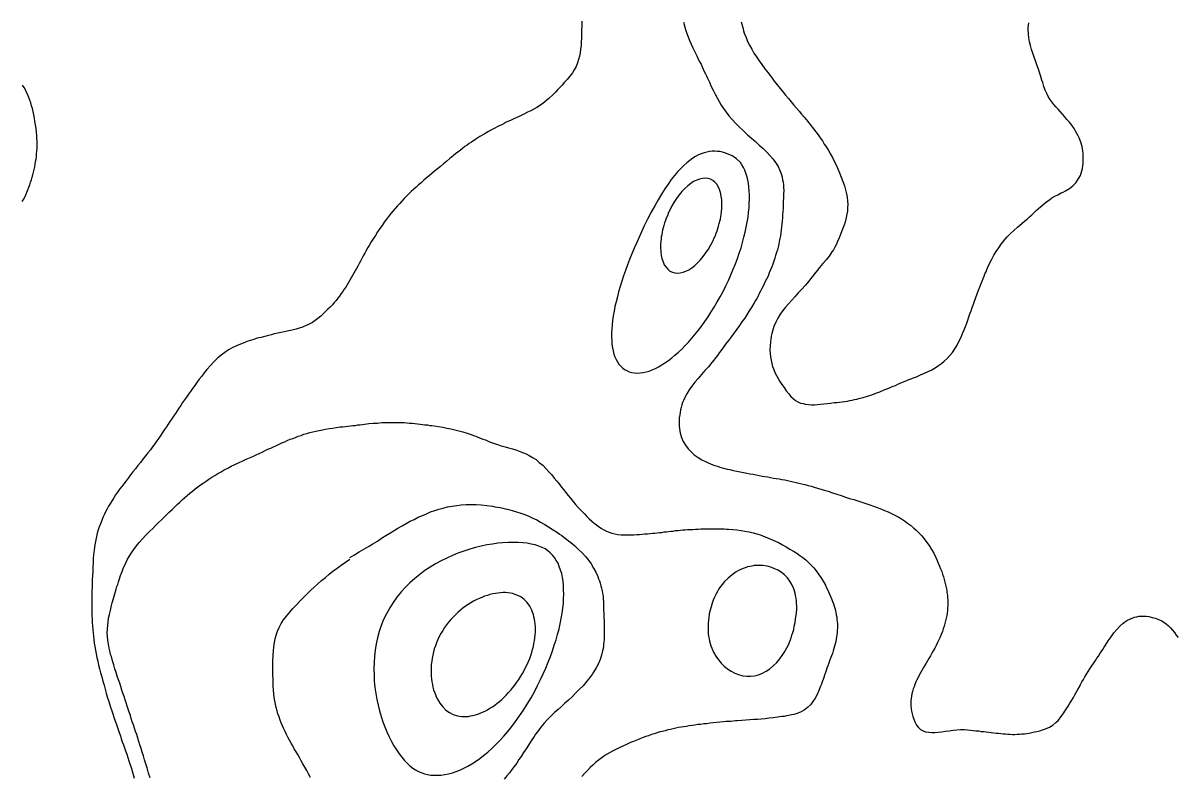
# Model space of a CAD drawing. Header units: inches. Extents: x 401374 to 405300, y 6332180 to 6336621.
# Drawn here: x 403869 to 404400, y 6333021 to 6333367 of the extents above; entities that cross this region are included whole.
import ezdxf

# ---------------------------------------------------------------- set-up
doc = ezdxf.new("R2010")
doc.units = ezdxf.units.IN
doc.header["$MEASUREMENT"] = 0

msp = doc.modelspace()

# ---------------------------------------------------------------- linework, layer by layer
for points in [[(404126.4, 6333368), (404126.3, 6333366.9), (404126.3, 6333365.9), (404126.2, 6333363.9), (404126.2, 6333362.1), (404126.2, 6333360.2), (404126.1, 6333358.5), (404126, 6333356.8), (404125.8, 6333355.1), (404125.6, 6333353.5), (404125.3, 6333351.9), (404124.8, 6333350.3), (404124.3, 6333348.8), (404123.7, 6333347.2), (404122.9, 6333345.7), (404122, 6333344.2), (404120.8, 6333342.7), (404119.6, 6333341.2), (404118.4, 6333339.9), (404117.3, 6333338.6), (404116.2, 6333337.5), (404115.2, 6333336.4), (404114.2, 6333335.3), (404113.2, 6333334.3), (404111.2, 6333332.4), (404110.2, 6333331.6), (404109.2, 6333330.7), (404108, 6333329.9), (404106.9, 6333329.1), (404105.6, 6333328.3), (404104.3, 6333327.6), (404102.9, 6333326.8), (404101.4, 6333326.1), (404100, 6333325.4), (404098.7, 6333324.8), (404097.5, 6333324.2), (404096.2, 6333323.6), (404095.1, 6333323.1), (404093.9, 6333322.5), (404092.8, 6333322), (404091.6, 6333321.5), (404090.6, 6333320.9), (404089.5, 6333320.4), (404088.4, 6333319.9), (404087.4, 6333319.4), (404086.4, 6333318.8), (404085.4, 6333318.3), (404083.4, 6333317.3), (404081.5, 6333316.1), (404079.5, 6333315), (404077.6, 6333313.8), (404075.6, 6333312.4), (404074.6, 6333311.7), (404073.6, 6333311), (404072.6, 6333310.3), (404071.5, 6333309.5), (404070.5, 6333308.7), (404069.4, 6333307.8), (404068.3, 6333307), (404067.2, 6333306.1), (404065.6, 6333304.8), (404064.2, 6333303.6), (404062.7, 6333302.4), (404061.3, 6333301.2), (404060, 6333300.1), (404058.6, 6333299), (404057.3, 6333297.9), (404056.1, 6333296.9), (404054.8, 6333295.8), (404053.6, 6333294.8), (404052.4, 6333293.7), (404051.3, 6333292.7), (404050.1, 6333291.7), (404049, 6333290.6), (404047.9, 6333289.6), (404046.8, 6333288.6), (404045.7, 6333287.5), (404044.7, 6333286.4), (404043.6, 6333285.3), (404042.6, 6333284.2), (404041.6, 6333283.1), (404040.5, 6333281.9), (404039.5, 6333280.7), (404038.5, 6333279.5), (404037.5, 6333278.2), (404036.5, 6333276.9), (404035.5, 6333275.5), (404034.5, 6333274.1), (404033.5, 6333272.6), (404032.4, 6333271.1), (404031.4, 6333269.5), (404030.4, 6333267.9), (404029.5, 6333266.5), (404028.7, 6333265.2), (404027.9, 6333263.9), (404027.2, 6333262.6), (404026.5, 6333261.3), (404025.8, 6333260.1), (404025.2, 6333258.9), (404024.5, 6333257.7), (404023.9, 6333256.6), (404023.3, 6333255.4), (404022.7, 6333254.3), (404022.1, 6333253.2), (404021.5, 6333252.1), (404020.9, 6333251), (404020.3, 6333249.9), (404019.7, 6333248.9), (404019.1, 6333247.8), (404018.4, 6333246.8), (404017.8, 6333245.7), (404017.1, 6333244.7), (404016.4, 6333243.7), (404015.7, 6333242.7), (404014.9, 6333241.6), (404014.2, 6333240.6), (404013.3, 6333239.6), (404012.5, 6333238.6), (404011.6, 6333237.5), (404010.6, 6333236.5), (404009.6, 6333235.5), (404008.5, 6333234.5), (404007.4, 6333233.4), (404006.3, 6333232.4), (404005, 6333231.3), (404003.7, 6333230.3), (404002.5, 6333229.5), (404001.2, 6333228.8), (404000, 6333228.2), (403998.8, 6333227.7), (403997.5, 6333227.2), (403996.3, 6333226.8), (403995, 6333226.4), (403993.7, 6333226.1), (403992.3, 6333225.8), (403990.9, 6333225.5), (403989.5, 6333225.2), (403988, 6333224.9), (403986.5, 6333224.5), (403984.9, 6333224.2), (403983.6, 6333223.8), (403982.3, 6333223.5), (403981.1, 6333223.2), (403979.9, 6333222.9), (403978.8, 6333222.6), (403977.6, 6333222.3), (403976.5, 6333222), (403975.5, 6333221.6), (403974.4, 6333221.3), (403973.3, 6333221), (403972.3, 6333220.7), (403971.3, 6333220.3), (403969.4, 6333219.5), (403967.5, 6333218.7), (403965.6, 6333217.8), (403963.9, 6333216.8), (403962.1, 6333215.7), (403960.4, 6333214.4), (403958.8, 6333213), (403957.1, 6333211.4), (403955.5, 6333209.7), (403953.9, 6333207.8), (403952.6, 6333206.2), (403951.5, 6333204.7), (403950.4, 6333203.3), (403949.3, 6333201.9), (403948.3, 6333200.5), (403947.3, 6333199.1), (403946.3, 6333197.7), (403945.4, 6333196.4), (403944.5, 6333195.1), (403943.6, 6333193.8), (403942.7, 6333192.6), (403941.9, 6333191.3), (403941, 6333190.1), (403940.2, 6333188.8), (403939.4, 6333187.6), (403938.6, 6333186.4), (403937.7, 6333185.1), (403936.9, 6333183.9), (403936.1, 6333182.7), (403935.3, 6333181.4), (403934.4, 6333180.2), (403933.5, 6333178.9), (403932.7, 6333177.6), (403931.8, 6333176.3), (403930.8, 6333175), (403929.9, 6333173.7), (403928.9, 6333172.3), (403927.9, 6333170.9), (403926.8, 6333169.5), (403925.7, 6333168.1), (403924.5, 6333166.6), (403923.4, 6333165.1), (403922.2, 6333163.6), (403921, 6333162.1), (403919.9, 6333160.7), (403918.8, 6333159.3), (403917.7, 6333157.9), (403916.7, 6333156.6), (403915.7, 6333155.3), (403914.7, 6333154), (403913.7, 6333152.7), (403912.8, 6333151.4), (403911.9, 6333150.1), (403911.1, 6333148.8), (403910.3, 6333147.5), (403909.5, 6333146.3), (403908.7, 6333145), (403908, 6333143.7), (403907.3, 6333142.4), (403906.6, 6333141), (403906, 6333139.7), (403905.5, 6333138.3), (403904.9, 6333136.9), (403904.4, 6333135.5), (403903.9, 6333134), (403903.5, 6333132.6), (403903.1, 6333131), (403902.8, 6333129.5), (403902.5, 6333127.9), (403902.2, 6333126.2), (403902, 6333124.5), (403901.8, 6333122.7), (403901.6, 6333120.9), (403901.6, 6333119.1), (403901.5, 6333117), (403901.4, 6333115.1), (403901.3, 6333113.1), (403901.2, 6333111.3), (403901.1, 6333109.5), (403901.1, 6333107.7), (403901, 6333105.9), (403901, 6333104.2), (403901, 6333102.6), (403900.9, 6333100.9), (403900.9, 6333099.3), (403901, 6333097.7), (403901, 6333096.1), (403901, 6333094.5), (403901.1, 6333093), (403901.2, 6333091.4), (403901.3, 6333089.9), (403901.4, 6333088.3), (403901.6, 6333086.7), (403901.7, 6333085.2), (403901.9, 6333083.6), (403902.1, 6333082), (403902.4, 6333080.4), (403902.7, 6333078.8), (403903, 6333077.1), (403903.3, 6333075.4), (403903.7, 6333073.7), (403904.1, 6333071.9), (403904.5, 6333070.1), (403905, 6333068.3), (403905.5, 6333066.4), (403906.1, 6333064.5), (403906.6, 6333062.6), (403907.1, 6333060.8), (403907.6, 6333059), (403908.1, 6333057.3), (403908.6, 6333055.6), (403909.1, 6333054), (403909.6, 6333052.5), (403910.1, 6333050.9), (403910.6, 6333049.4), (403911.1, 6333047.9), (403911.6, 6333046.5), (403912.1, 6333045), (403912.6, 6333043.6), (403913.1, 6333042.2), (403913.6, 6333040.8), (403914.1, 6333039.4), (403914.5, 6333038), (403915, 6333036.6), (403915.5, 6333035.2), (403916, 6333033.8), (403916.5, 6333032.4), (403917, 6333030.9), (403917.5, 6333029.4), (403918, 6333027.9), (403918.5, 6333026.4), (403919, 6333024.8), (403919.5, 6333023.2), (403920, 6333021.6), (403920.5, 6333019.9)], [(404173.2, 6333367.6), (404173.6, 6333365.8), (404174.1, 6333364.1), (404174.6, 6333362.4), (404175.2, 6333360.8), (404175.9, 6333359.1), (404176.6, 6333357.4), (404177.4, 6333355.7), (404178.3, 6333353.9), (404179.2, 6333352.1), (404180.1, 6333350.2), (404180.6, 6333349.2), (404181.2, 6333348.2), (404181.7, 6333347), (404182.2, 6333345.9), (404182.7, 6333344.9), (404183.2, 6333343.8), (404183.7, 6333342.8), (404184.2, 6333341.8), (404185.1, 6333339.9), (404185.9, 6333338), (404186.8, 6333336.2), (404187.7, 6333334.4), (404188.6, 6333332.7), (404189.5, 6333331.1), (404190.5, 6333329.4), (404191.6, 6333327.8), (404192.8, 6333326.1), (404194, 6333324.5), (404195.5, 6333322.8), (404197, 6333321.1), (404198.8, 6333319.4), (404200.7, 6333317.5), (404202.6, 6333315.8), (404204.4, 6333314.2), (404206.3, 6333312.6), (404208, 6333311), (404209.7, 6333309.5), (404211.3, 6333307.9), (404212.9, 6333306.3), (404214.2, 6333304.7), (404215.5, 6333303), (404216.6, 6333301.2), (404217.5, 6333299.3), (404217.9, 6333298.3), (404218.2, 6333297.3), (404218.5, 6333296.2), (404218.7, 6333295.1), (404218.9, 6333293.9), (404219.1, 6333292.7), (404219.1, 6333291.5), (404219.2, 6333290.2), (404219.1, 6333288.4), (404219.1, 6333286.8), (404219, 6333285.1), (404219, 6333283.5), (404218.9, 6333282), (404218.8, 6333280.5), (404218.7, 6333279), (404218.6, 6333277.5), (404218.5, 6333276.1), (404218.4, 6333274.7), (404218.2, 6333273.4), (404218.1, 6333272), (404217.9, 6333270.7), (404217.7, 6333269.3), (404217.4, 6333268), (404217.2, 6333266.7), (404216.9, 6333265.4), (404216.6, 6333264.1), (404216.3, 6333262.8), (404215.9, 6333261.6), (404215.5, 6333260.3), (404215.1, 6333259), (404214.7, 6333257.6), (404214.2, 6333256.3), (404213.7, 6333255), (404213.2, 6333253.6), (404212.6, 6333252.2), (404212, 6333250.8), (404211.3, 6333249.4), (404210.6, 6333248), (404209.9, 6333246.5), (404209.2, 6333245), (404208.5, 6333243.8), (404207.9, 6333242.7), (404207.4, 6333241.6), (404206.8, 6333240.5), (404206.2, 6333239.5), (404205.6, 6333238.5), (404204.5, 6333236.6), (404203.4, 6333234.8), (404202.3, 6333233), (404201.2, 6333231.3), (404200, 6333229.7), (404198.9, 6333228), (404197.7, 6333226.4), (404196.5, 6333224.7), (404195.2, 6333223), (404193.9, 6333221.2), (404192.5, 6333219.4), (404191.1, 6333217.4), (404190.3, 6333216.4), (404189.6, 6333215.4), (404188.7, 6333214.2), (404187.9, 6333213.2), (404187.1, 6333212.1), (404186.2, 6333211.1), (404184.6, 6333209.1), (404182.9, 6333207.3), (404181.4, 6333205.5), (404179.8, 6333203.7), (404178.4, 6333202), (404177, 6333200.2), (404175.7, 6333198.4), (404174.6, 6333196.6), (404173.6, 6333194.6), (404173.2, 6333193.6), (404172.7, 6333192.6), (404172.4, 6333191.5), (404172.1, 6333190.4), (404171.8, 6333189.3), (404171.6, 6333188.1), (404171.4, 6333186.9), (404171.2, 6333185.6), (404171.2, 6333184.3), (404171.2, 6333183), (404171.2, 6333181.8), (404171.3, 6333180.7), (404171.4, 6333179.6), (404171.6, 6333178.5), (404172.2, 6333176.5), (404173, 6333174.7), (404174.1, 6333173), (404175.2, 6333171.4), (404176.6, 6333170), (404178.1, 6333168.6), (404179.8, 6333167.4), (404181.6, 6333166.3), (404183.5, 6333165.3), (404184.5, 6333164.9), (404185.5, 6333164.4), (404186.6, 6333164), (404187.6, 6333163.6), (404188.7, 6333163.3), (404189.8, 6333162.9), (404190.9, 6333162.6), (404192.1, 6333162.3), (404193.2, 6333162), (404194.4, 6333161.8), (404196, 6333161.4), (404197.6, 6333161), (404199.2, 6333160.7), (404200.7, 6333160.4), (404202.2, 6333160.1), (404203.7, 6333159.8), (404205.1, 6333159.6), (404206.5, 6333159.3), (404207.9, 6333159.1), (404209.3, 6333158.8), (404210.6, 6333158.6), (404211.9, 6333158.4), (404213.2, 6333158.2), (404214.5, 6333157.9), (404215.8, 6333157.7), (404217.1, 6333157.5), (404218.4, 6333157.2), (404219.7, 6333157), (404221, 6333156.7), (404222.3, 6333156.5), (404223.6, 6333156.2), (404224.9, 6333155.9), (404226.2, 6333155.6), (404227.6, 6333155.2), (404229, 6333154.9), (404230.4, 6333154.5), (404231.8, 6333154.1), (404233.3, 6333153.7), (404234.8, 6333153.3), (404236.3, 6333152.8), (404237.9, 6333152.3), (404239.6, 6333151.8), (404241.6, 6333151.1), (404243.6, 6333150.4), (404245.6, 6333149.8), (404247.6, 6333149.1), (404249.5, 6333148.5), (404251.4, 6333148), (404253.3, 6333147.4), (404255.2, 6333146.8), (404257, 6333146.2), (404258.8, 6333145.6), (404260.5, 6333145), (404262.2, 6333144.3), (404263.9, 6333143.7), (404265.6, 6333143), (404267.2, 6333142.3), (404268.8, 6333141.6), (404270.4, 6333140.8), (404271.9, 6333140), (404273.4, 6333139.1), (404274.8, 6333138.2), (404276.2, 6333137.2), (404277.6, 6333136.2), (404278.9, 6333135), (404280.2, 6333133.9), (404281.5, 6333132.6), (404282.7, 6333131.3), (404283.9, 6333129.9), (404285, 6333128.3), (404286.1, 6333126.8), (404287.2, 6333125.1), (404288.2, 6333123.3), (404289.2, 6333121.4), (404289.8, 6333120), (404290.3, 6333118.7), (404290.9, 6333117.4), (404291.4, 6333116.2), (404291.9, 6333114.9), (404292.3, 6333113.7), (404292.7, 6333112.4), (404293.1, 6333111.2), (404293.4, 6333110), (404293.7, 6333108.8), (404293.9, 6333107.6), (404294.2, 6333106.4), (404294.3, 6333105.2), (404294.5, 6333104), (404294.6, 6333102.9), (404294.7, 6333101.7), (404294.7, 6333100.5), (404294.7, 6333099.3), (404294.6, 6333098.1), (404294.5, 6333097), (404294.4, 6333095.8), (404294.2, 6333094.6), (404293.9, 6333093.4), (404293.7, 6333092.2), (404293.4, 6333091), (404293, 6333089.8), (404292.6, 6333088.5), (404292.2, 6333087.3), (404291.7, 6333086), (404291.2, 6333084.7), (404290.6, 6333083.5), (404290, 6333082.2), (404289.3, 6333080.9), (404288.7, 6333079.7), (404288, 6333078.4), (404287.3, 6333077.3), (404286.7, 6333076.1), (404286, 6333074.9), (404285.3, 6333073.8), (404284.7, 6333072.7), (404284, 6333071.6), (404283.4, 6333070.5), (404282.8, 6333069.4), (404282.2, 6333068.3), (404281.6, 6333067.3), (404281, 6333066.2), (404280.5, 6333065.1), (404280, 6333064.1), (404279.6, 6333063), (404279.2, 6333061.9), (404278.8, 6333060.9), (404278.5, 6333059.8), (404278.2, 6333058.7), (404278, 6333057.6), (404277.8, 6333056.5), (404277.7, 6333055.4), (404277.7, 6333054.3), (404277.7, 6333053.1), (404277.8, 6333051.9), (404278, 6333050.7), (404278.3, 6333049.5), (404278.6, 6333048.3), (404279, 6333047), (404279.6, 6333045.8), (404280.3, 6333044.3), (404281.2, 6333043.1), (404282.2, 6333042.3), (404283.3, 6333041.6), (404284.5, 6333041.2), (404285.9, 6333041), (404287.3, 6333040.9), (404288.8, 6333040.9), (404290.3, 6333041), (404292, 6333041.2), (404293.6, 6333041.5), (404295.4, 6333041.7), (404297.1, 6333041.9), (404298.8, 6333042.1), (404300.6, 6333042.2), (404302.4, 6333042.2), (404303.7, 6333042.1), (404305.1, 6333042), (404306.4, 6333041.8), (404307.6, 6333041.7), (404308.9, 6333041.6), (404310.1, 6333041.4), (404311.3, 6333041.3), (404312.4, 6333041.1), (404313.6, 6333041), (404314.7, 6333040.9), (404315.8, 6333040.7), (404316.9, 6333040.6), (404318, 6333040.5), (404319.1, 6333040.4), (404320.1, 6333040.3), (404321.2, 6333040.2), (404322.3, 6333040.1), (404323.3, 6333040.1), (404324.4, 6333040), (404325.5, 6333040), (404326.6, 6333040.1), (404327.7, 6333040.1), (404328.8, 6333040.2), (404329.9, 6333040.3), (404331, 6333040.4), (404332.1, 6333040.6), (404333.3, 6333040.8), (404334.5, 6333041.1), (404335.7, 6333041.4), (404337, 6333041.7), (404338.2, 6333042.1), (404339.6, 6333042.6), (404341.4, 6333043.3), (404343, 6333044.3), (404344.4, 6333045.4), (404345.6, 6333046.6), (404346.7, 6333048), (404347.7, 6333049.5), (404348.8, 6333051.2), (404350, 6333053), (404350.9, 6333054.4), (404351.7, 6333055.7), (404352.5, 6333057), (404353.2, 6333058.2), (404353.9, 6333059.5), (404354.5, 6333060.6), (404355.2, 6333061.8), (404355.8, 6333063), (404356.4, 6333064.1), (404357.1, 6333065.3), (404357.8, 6333066.5), (404358.5, 6333067.7), (404359.2, 6333068.9), (404360.1, 6333070.2), (404361, 6333071.5), (404362, 6333073), (404362.7, 6333074), (404363.3, 6333075), (404364, 6333076), (404364.7, 6333077), (404365.3, 6333078), (404366, 6333079.1), (404366.6, 6333080.1), (404367.3, 6333081.1), (404368.5, 6333083), (404369.8, 6333084.9), (404371.1, 6333086.7), (404372.5, 6333088.3), (404373.9, 6333089.8), (404375.4, 6333091.1), (404377, 6333092.3), (404378.8, 6333093.2), (404380.6, 6333093.9), (404381.6, 6333094.1), (404382.6, 6333094.3), (404383.7, 6333094.3), (404384.8, 6333094.4), (404385.9, 6333094.3), (404387.2, 6333094.2), (404388.7, 6333093.8), (404390.2, 6333093.4), (404391.6, 6333092.9), (404392.9, 6333092.3), (404394.1, 6333091.6), (404395.2, 6333090.8), (404396.2, 6333089.9), (404397.2, 6333089), (404398.1, 6333088), (404399, 6333086.9), (404399.8, 6333085.7), (404400.6, 6333084.5)], [(404199.7, 6333367.7), (404199.9, 6333366.6), (404200.2, 6333365.5), (404200.5, 6333364.5), (404200.8, 6333363.5), (404201.1, 6333362.5), (404201.9, 6333360.5), (404202.6, 6333358.7), (404203.5, 6333356.9), (404204.5, 6333355.1), (404205.5, 6333353.3), (404206.7, 6333351.6), (404207.9, 6333349.8), (404209.2, 6333348), (404210.5, 6333346.1), (404212, 6333344.2), (404212.8, 6333343.2), (404213.6, 6333342.2), (404214.9, 6333340.4), (404216.2, 6333338.7), (404217.6, 6333337), (404218.9, 6333335.4), (404220.1, 6333333.9), (404221.4, 6333332.4), (404222.7, 6333330.9), (404223.9, 6333329.4), (404225.1, 6333328), (404226.3, 6333326.6), (404227.4, 6333325.3), (404228.6, 6333323.9), (404229.7, 6333322.6), (404230.8, 6333321.2), (404231.9, 6333319.9), (404232.9, 6333318.5), (404234, 6333317.1), (404235, 6333315.8), (404236, 6333314.4), (404237, 6333312.9), (404237.9, 6333311.5), (404238.9, 6333310), (404239.8, 6333308.5), (404240.7, 6333306.9), (404241.6, 6333305.3), (404242.4, 6333303.6), (404243.3, 6333301.9), (404244.1, 6333300.1), (404244.9, 6333298.2), (404245.7, 6333296.3), (404246.4, 6333294.2), (404247.2, 6333292.2), (404247.7, 6333290.4), (404248.1, 6333288.6), (404248.4, 6333287), (404248.6, 6333285.3), (404248.7, 6333283.8), (404248.6, 6333282.2), (404248.5, 6333280.7), (404248.3, 6333279.2), (404248, 6333277.7), (404247.6, 6333276.2), (404247.2, 6333274.7), (404246.6, 6333273.1), (404246, 6333271.6), (404245.4, 6333269.9), (404244.7, 6333268.3), (404244, 6333266.6), (404243.3, 6333265.2), (404242.7, 6333264), (404242.1, 6333262.9), (404241.4, 6333261.9), (404240.1, 6333259.9), (404238.7, 6333258.2), (404237.2, 6333256.5), (404235.7, 6333254.7), (404234.1, 6333252.7), (404233.2, 6333251.7), (404232.4, 6333250.6), (404231.5, 6333249.5), (404230.7, 6333248.5), (404229.1, 6333246.5), (404227.5, 6333244.7), (404225.9, 6333243), (404224.4, 6333241.3), (404222.9, 6333239.7), (404221.5, 6333238.1), (404220.1, 6333236.5), (404218.8, 6333234.9), (404217.6, 6333233.2), (404216.5, 6333231.4), (404215.6, 6333229.6), (404214.7, 6333227.6), (404214.4, 6333226.5), (404214.1, 6333225.4), (404213.8, 6333224.3), (404213.5, 6333223.1), (404213.3, 6333221.8), (404213.2, 6333220.6), (404213, 6333218.7), (404212.9, 6333216.9), (404213, 6333215.2), (404213.1, 6333213.6), (404213.4, 6333212.1), (404213.7, 6333210.6), (404214.1, 6333209.2), (404214.6, 6333207.8), (404215.2, 6333206.4), (404215.9, 6333205), (404216.6, 6333203.7), (404217.5, 6333202.3), (404218.4, 6333200.9), (404219.4, 6333199.5), (404220.4, 6333198), (404221.6, 6333196.6), (404222.5, 6333195.4), (404223.5, 6333194.4), (404224.6, 6333193.6), (404225.7, 6333192.9), (404226.9, 6333192.4), (404228.1, 6333192.1), (404229.3, 6333191.8), (404230.6, 6333191.7), (404232, 6333191.6), (404233.4, 6333191.6), (404234.8, 6333191.7), (404236.2, 6333191.8), (404237.7, 6333192), (404239.2, 6333192.2), (404240.8, 6333192.4), (404242.4, 6333192.6), (404243.7, 6333192.7), (404244.9, 6333192.8), (404246.1, 6333193), (404247.3, 6333193.1), (404248.5, 6333193.3), (404249.6, 6333193.5), (404250.7, 6333193.7), (404251.8, 6333194), (404252.8, 6333194.2), (404253.8, 6333194.5), (404255.8, 6333195), (404257.8, 6333195.6), (404259.7, 6333196.2), (404261.6, 6333196.9), (404263.5, 6333197.6), (404265.5, 6333198.4), (404267.5, 6333199.2), (404268.5, 6333199.7), (404269.5, 6333200.1), (404270.6, 6333200.5), (404271.7, 6333201), (404272.8, 6333201.5), (404273.9, 6333202), (404275.1, 6333202.4), (404276.4, 6333203), (404277.4, 6333203.4), (404278.4, 6333203.8), (404280.3, 6333204.5), (404282.2, 6333205.3), (404284, 6333206.1), (404285.7, 6333206.9), (404287.3, 6333207.7), (404288.9, 6333208.6), (404290.4, 6333209.6), (404291.8, 6333210.6), (404293.1, 6333211.7), (404294.4, 6333212.9), (404295.7, 6333214.2), (404296.8, 6333215.7), (404297.9, 6333217.3), (404299, 6333219), (404300, 6333221), (404300.8, 6333222.7), (404301.5, 6333224.4), (404302.2, 6333226), (404302.8, 6333227.6), (404303.4, 6333229.1), (404303.9, 6333230.5), (404304.4, 6333232), (404304.9, 6333233.4), (404305.4, 6333234.8), (404305.9, 6333236.3), (404306.5, 6333237.8), (404307, 6333239.3), (404307.6, 6333240.9), (404308.2, 6333242.6), (404308.8, 6333244.3), (404309.6, 6333246.2), (404310, 6333247.3), (404310.5, 6333248.5), (404310.9, 6333249.6), (404311.4, 6333250.7), (404311.8, 6333251.8), (404312.3, 6333252.8), (404312.7, 6333253.8), (404313.1, 6333254.8), (404314, 6333256.8), (404315, 6333258.6), (404315.9, 6333260.4), (404317, 6333262.1), (404318.1, 6333263.8), (404319.2, 6333265.4), (404320.5, 6333267), (404321.9, 6333268.6), (404323.4, 6333270.2), (404325, 6333271.7), (404326.8, 6333273.3), (404328.8, 6333275), (404330, 6333276), (404331.2, 6333277), (404332.3, 6333278), (404333.4, 6333279), (404335.4, 6333280.9), (404337.3, 6333282.6), (404339.3, 6333284.3), (404340.3, 6333285.1), (404341.4, 6333285.9), (404342.6, 6333286.7), (404343.9, 6333287.5), (404345.3, 6333288.2), (404346.8, 6333289), (404347.8, 6333289.4), (404348.8, 6333290), (404350.6, 6333291.1), (404352.2, 6333292.3), (404353.6, 6333293.7), (404354.7, 6333295.3), (404355.7, 6333297.1), (404356, 6333298.1), (404356.3, 6333299.1), (404356.6, 6333300.2), (404356.8, 6333301.4), (404356.9, 6333302.6), (404357, 6333303.9), (404357, 6333305), (404357, 6333306.1), (404356.9, 6333307.2), (404356.8, 6333308.3), (404356.7, 6333309.3), (404356.5, 6333310.3), (404355.9, 6333312.3), (404355.1, 6333314.3), (404354.6, 6333315.3), (404354, 6333316.4), (404353.4, 6333317.4), (404352.8, 6333318.6), (404351.7, 6333320.1), (404350.6, 6333321.5), (404349.5, 6333322.8), (404348.5, 6333324), (404347.4, 6333325.2), (404346.4, 6333326.4), (404345.4, 6333327.5), (404344.4, 6333328.6), (404343.4, 6333329.7), (404342.5, 6333330.9), (404341.7, 6333332.1), (404340.9, 6333333.4), (404340.2, 6333334.8), (404339.5, 6333336.3), (404338.9, 6333338), (404338.4, 6333339.8), (404338, 6333340.9), (404337.7, 6333342), (404337.4, 6333343), (404337, 6333344), (404336.4, 6333346), (404335.7, 6333347.9), (404335, 6333349.8), (404334.4, 6333351.5), (404333.8, 6333353.3), (404333.2, 6333355), (404332.7, 6333356.8), (404332.3, 6333358.5), (404332, 6333360.3), (404331.8, 6333362.2), (404331.7, 6333364.1), (404331.7, 6333365.1), (404331.8, 6333366.2), (404331.9, 6333367.2)], [(403869, 6333285), (403869.5, 6333286), (403870.1, 6333287.1), (403870.6, 6333288.2), (403871.1, 6333289.3), (403871.5, 6333290.4), (403872, 6333291.6), (403872.4, 6333292.7), (403872.8, 6333293.9), (403873.2, 6333295), (403873.6, 6333296.2), (403873.9, 6333297.4), (403874.2, 6333298.6), (403874.5, 6333299.8), (403874.7, 6333301), (403874.9, 6333302.2), (403875.1, 6333303.4), (403875.3, 6333304.6), (403875.5, 6333305.8), (403875.6, 6333307), (403875.7, 6333308.2), (403875.8, 6333309.4), (403875.8, 6333310.6), (403875.8, 6333311.7), (403875.8, 6333312.9), (403875.7, 6333314), (403875.7, 6333315.2), (403875.5, 6333316.9), (403875.3, 6333318.6), (403875.1, 6333320.3), (403874.8, 6333321.9), (403874.6, 6333323.4), (403874.3, 6333324.9), (403874, 6333326.4), (403873.7, 6333327.8), (403873.3, 6333329.1), (403872.9, 6333330.4), (403872.5, 6333331.7), (403872, 6333332.9), (403871.5, 6333334.1), (403871, 6333335.2), (403870.4, 6333336.4), (403869.8, 6333337.5), (403869.1, 6333338.5)], [(404147.1, 6333207.3), (404148.2, 6333206.8), (404149.4, 6333206.4), (404150.6, 6333206.2), (404151.8, 6333206.1), (404153.2, 6333206.2), (404154.5, 6333206.4), (404155.9, 6333206.7), (404157.3, 6333207.1), (404158.7, 6333207.6), (404160.2, 6333208.2), (404161.6, 6333209), (404163.1, 6333209.9), (404164.6, 6333210.8), (404166.2, 6333211.9), (404167.7, 6333213.1), (404169.2, 6333214.4), (404170.8, 6333215.8), (404172.3, 6333217.2), (404173.9, 6333218.8), (404175.4, 6333220.4), (404177, 6333222.2), (404178.5, 6333224), (404180, 6333225.9), (404181.5, 6333227.9), (404183, 6333229.9), (404184.4, 6333232.1), (404185.9, 6333234.3), (404187.3, 6333236.5), (404188.6, 6333238.9), (404190, 6333241.3), (404191.3, 6333243.7), (404192.6, 6333246.3), (404193.8, 6333248.8), (404194.9, 6333251.3), (404196, 6333253.9), (404197, 6333256.4), (404197.9, 6333258.9), (404198.8, 6333261.3), (404199.6, 6333263.8), (404200.3, 6333266.2), (404200.9, 6333268.6), (404201.5, 6333271), (404202, 6333273.3), (404202.4, 6333275.6), (404202.8, 6333277.8), (404203.1, 6333280), (404203.3, 6333282.1), (404203.4, 6333284.2), (404203.5, 6333286.2), (404203.5, 6333288.1), (404203.4, 6333290), (404203.2, 6333291.8), (404203, 6333293.5), (404202.7, 6333295.1), (404202.3, 6333296.7), (404201.8, 6333298.1), (404201.3, 6333299.5), (404200.7, 6333300.7), (404200, 6333301.9), (404199.3, 6333303), (404197.5, 6333304.7), (404196.5, 6333305.5), (404195.5, 6333306.1), (404194.4, 6333306.6), (404193.2, 6333307), (404192.1, 6333307.4), (404191, 6333307.7), (404189.8, 6333308), (404188.7, 6333308.1), (404187.5, 6333308.2), (404186.3, 6333308.2), (404185.1, 6333308.1), (404183.8, 6333307.8), (404182.6, 6333307.5), (404181.3, 6333307), (404180, 6333306.5), (404178.7, 6333305.8), (404177.4, 6333305), (404176.1, 6333304), (404174.7, 6333302.9), (404173.3, 6333301.7), (404171.9, 6333300.3), (404170.5, 6333298.8), (404169, 6333297.1), (404167.5, 6333295.2), (404166.1, 6333293.1), (404164.5, 6333290.9), (404163, 6333288.5), (404161.4, 6333285.9), (404159.9, 6333283.1), (404158.2, 6333280.2), (404156.6, 6333277), (404154.9, 6333273.6), (404153.3, 6333270), (404151.6, 6333266.2), (404150.4, 6333263.6), (404149.3, 6333261), (404148.3, 6333258.4), (404147.3, 6333255.9), (404146.4, 6333253.4), (404145.6, 6333250.9), (404144.8, 6333248.4), (404144, 6333246), (404143.3, 6333243.6), (404142.7, 6333241.3), (404142.1, 6333239), (404141.6, 6333236.8), (404141.2, 6333234.6), (404140.8, 6333232.5), (404140.5, 6333230.4), (404140.3, 6333228.4), (404140.1, 6333226.5), (404140, 6333224.6), (404140, 6333222.8), (404140.1, 6333221.1), (404140.2, 6333219.4), (404140.4, 6333217.8), (404140.7, 6333216.4), (404141.1, 6333214.9), (404141.5, 6333213.6), (404142.1, 6333212.4), (404142.7, 6333211.3), (404143.4, 6333210.3), (404145, 6333208.5), (404146, 6333207.8), (404147.1, 6333207.3)], [(404185.6, 6333295.4), (404184.4, 6333295.7), (404183.1, 6333295.8), (404181.9, 6333295.7), (404180.5, 6333295.4), (404179.2, 6333294.9), (404177.8, 6333294.2), (404176.5, 6333293.4), (404175.1, 6333292.3), (404173.8, 6333291.1), (404172.4, 6333289.7), (404171.2, 6333288.1), (404169.9, 6333286.5), (404168.7, 6333284.6), (404167.6, 6333282.7), (404167.1, 6333281.7), (404166.6, 6333280.6), (404166.1, 6333279.6), (404165.7, 6333278.5), (404165.2, 6333277.4), (404164.8, 6333276.3), (404164.4, 6333275.2), (404164.1, 6333274.1), (404163.8, 6333273), (404163.5, 6333271.9), (404163.3, 6333270.9), (404163.1, 6333269.8), (404162.9, 6333268.8), (404162.8, 6333267.8), (404162.6, 6333265.8), (404162.6, 6333263.9), (404162.7, 6333262.1), (404162.9, 6333260.3), (404163.2, 6333258.8), (404163.7, 6333257.3), (404164.3, 6333256), (404165.1, 6333254.9), (404165.9, 6333253.9), (404166.9, 6333253.1), (404168, 6333252.6), (404169.1, 6333252.2), (404170.3, 6333252.1), (404171.6, 6333252.2), (404172.9, 6333252.5), (404174.2, 6333253), (404175.6, 6333253.7), (404176.9, 6333254.6), (404178.3, 6333255.6), (404179.6, 6333256.9), (404180.9, 6333258.2), (404182.2, 6333259.8), (404183.4, 6333261.4), (404184.6, 6333263.2), (404185.7, 6333265.2), (404186.3, 6333266.2), (404186.8, 6333267.2), (404187.3, 6333268.3), (404187.8, 6333269.4), (404188.2, 6333270.5), (404188.6, 6333271.6), (404188.9, 6333272.7), (404189.3, 6333273.8), (404189.6, 6333274.9), (404189.8, 6333276), (404190.1, 6333277), (404190.3, 6333278.1), (404190.4, 6333279.1), (404190.6, 6333280.2), (404190.7, 6333282.1), (404190.8, 6333284.1), (404190.7, 6333285.9), (404190.5, 6333287.6), (404190.1, 6333289.2), (404189.7, 6333290.6), (404189.1, 6333291.9), (404188.4, 6333293), (404187.6, 6333294), (404186.6, 6333294.8), (404185.6, 6333295.4)], [(403927.8, 6333020), (403927.1, 6333022.2), (403926.4, 6333024.6), (403925.8, 6333026.5), (403925.2, 6333028.3), (403924.7, 6333030.1), (403924.1, 6333031.8), (403923.6, 6333033.5), (403923.1, 6333035.2), (403922.6, 6333036.8), (403922.1, 6333038.3), (403921.6, 6333039.9), (403921.1, 6333041.4), (403920.6, 6333042.9), (403920.1, 6333044.4), (403919.6, 6333045.8), (403919.1, 6333047.3), (403918.7, 6333048.7), (403918.2, 6333050.2), (403917.7, 6333051.6), (403917.2, 6333053), (403916.7, 6333054.5), (403916.3, 6333055.9), (403915.8, 6333057.4), (403915.3, 6333058.9), (403914.8, 6333060.4), (403914.3, 6333062), (403913.8, 6333063.5), (403913.2, 6333065.1), (403912.7, 6333066.8), (403912.2, 6333068.5), (403911.6, 6333070.2), (403911.1, 6333072), (403910.5, 6333073.8), (403910, 6333075.8), (403909.6, 6333076.8), (403909.4, 6333077.8), (403908.9, 6333079.7), (403908.6, 6333081.5), (403908.3, 6333083.3), (403908.2, 6333085), (403908.1, 6333086.7), (403908.2, 6333088.4), (403908.3, 6333090.1), (403908.5, 6333091.7), (403908.7, 6333093.4), (403909.1, 6333095.1), (403909.5, 6333096.9), (403909.9, 6333098.7), (403910.4, 6333100.5), (403911, 6333102.5), (403911.3, 6333103.5), (403911.6, 6333104.6), (403911.9, 6333105.7), (403912.2, 6333106.8), (403912.5, 6333108), (403912.9, 6333109), (403913.2, 6333110.1), (403913.5, 6333111.1), (403914.2, 6333113.1), (403914.9, 6333114.9), (403915.6, 6333116.7), (403916.4, 6333118.5), (403917.3, 6333120.2), (403918.2, 6333121.8), (403919.2, 6333123.5), (403920.3, 6333125.1), (403921.5, 6333126.7), (403922.8, 6333128.3), (403924.3, 6333130), (403925.8, 6333131.6), (403927.6, 6333133.4), (403929, 6333134.7), (403930.3, 6333136.1), (403931.7, 6333137.4), (403933, 6333138.7), (403934.2, 6333139.9), (403935.5, 6333141.2), (403936.7, 6333142.4), (403937.9, 6333143.5), (403939.1, 6333144.7), (403940.3, 6333145.8), (403941.5, 6333146.8), (403942.6, 6333147.9), (403943.8, 6333148.9), (403944.9, 6333149.9), (403946.1, 6333150.9), (403947.3, 6333151.9), (403948.5, 6333152.9), (403949.7, 6333153.8), (403950.9, 6333154.7), (403952.2, 6333155.6), (403953.5, 6333156.5), (403954.8, 6333157.4), (403956.1, 6333158.3), (403957.5, 6333159.1), (403958.9, 6333160), (403960.4, 6333160.8), (403961.9, 6333161.6), (403963.5, 6333162.5), (403965.1, 6333163.3), (403966.8, 6333164.1), (403968.5, 6333164.9), (403970.4, 6333165.8), (403971.9, 6333166.5), (403973.5, 6333167.2), (403975, 6333167.8), (403976.5, 6333168.5), (403977.9, 6333169.2), (403979.3, 6333169.8), (403980.7, 6333170.5), (403982, 6333171.1), (403983.3, 6333171.7), (403984.6, 6333172.3), (403985.9, 6333172.9), (403987.1, 6333173.5), (403988.4, 6333174.1), (403989.7, 6333174.6), (403990.9, 6333175.1), (403992.2, 6333175.7), (403993.4, 6333176.1), (403994.7, 6333176.6), (403995.9, 6333177.1), (403997.2, 6333177.5), (403998.5, 6333178), (403999.9, 6333178.4), (404001.2, 6333178.8), (404002.6, 6333179.1), (404004, 6333179.5), (404005.5, 6333179.8), (404007, 6333180.1), (404008.5, 6333180.4), (404010.1, 6333180.7), (404011.7, 6333180.9), (404013.4, 6333181.2), (404015.2, 6333181.4), (404016.4, 6333181.5), (404017.6, 6333181.6), (404018.8, 6333181.7), (404020, 6333181.9), (404021.1, 6333182), (404022.2, 6333182.1), (404023.3, 6333182.3), (404024.4, 6333182.4), (404025.4, 6333182.5), (404026.4, 6333182.6), (404027.4, 6333182.8), (404028.4, 6333182.9), (404030.4, 6333183.1), (404032.4, 6333183.2), (404034.3, 6333183.4), (404036.3, 6333183.5), (404037.3, 6333183.5), (404038.3, 6333183.5), (404039.3, 6333183.5), (404040.3, 6333183.5), (404041.4, 6333183.5), (404042.5, 6333183.5), (404043.6, 6333183.4), (404044.7, 6333183.4), (404045.9, 6333183.3), (404047.1, 6333183.2), (404048.3, 6333183.1), (404049.6, 6333183), (404050.8, 6333182.8), (404052, 6333182.7), (404053.1, 6333182.5), (404054.2, 6333182.4), (404055.3, 6333182.3), (404056.4, 6333182.1), (404057.4, 6333182), (404058.5, 6333181.9), (404060.4, 6333181.6), (404062.4, 6333181.3), (404064.2, 6333180.9), (404066.1, 6333180.5), (404067.9, 6333180.1), (404069.8, 6333179.6), (404071.6, 6333179.1), (404073.6, 6333178.5), (404075.5, 6333177.9), (404076.5, 6333177.5), (404077.6, 6333177.1), (404078.6, 6333176.7), (404079.7, 6333176.3), (404080.8, 6333175.8), (404082, 6333175.4), (404083.9, 6333174.5), (404085.8, 6333173.9), (404087.6, 6333173.3), (404089.3, 6333172.7), (404091.1, 6333172.2), (404092.7, 6333171.8), (404094.4, 6333171.3), (404096, 6333170.8), (404097.6, 6333170.3), (404099.1, 6333169.7), (404100.7, 6333169.1), (404102.2, 6333168.3), (404103.7, 6333167.4), (404105.3, 6333166.4), (404106.8, 6333165.1), (404108.4, 6333163.8), (404109.9, 6333162.2), (404111.2, 6333160.7), (404112.5, 6333159.3), (404113.7, 6333157.9), (404114.8, 6333156.5), (404115.9, 6333155.2), (404116.9, 6333153.9), (404118, 6333152.6), (404119, 6333151.2), (404120, 6333149.9), (404121.1, 6333148.6), (404122.2, 6333147.2), (404123.4, 6333145.8), (404124.7, 6333144.4), (404126, 6333142.9), (404127.6, 6333141.4), (404128.7, 6333140.2), (404129.8, 6333139.1), (404130.9, 6333138.1), (404132, 6333137.2), (404133.1, 6333136.3), (404134.3, 6333135.5), (404135.4, 6333134.7), (404136.5, 6333134.1), (404137.7, 6333133.5), (404138.9, 6333133), (404140.2, 6333132.6), (404141.5, 6333132.2), (404142.9, 6333132), (404144.4, 6333131.8), (404145.9, 6333131.7), (404147.6, 6333131.8), (404148.9, 6333131.8), (404150.3, 6333131.8), (404151.6, 6333131.9), (404152.9, 6333132), (404154.1, 6333132.1), (404155.3, 6333132.2), (404156.5, 6333132.3), (404157.6, 6333132.4), (404158.8, 6333132.5), (404159.9, 6333132.6), (404161, 6333132.7), (404162.1, 6333132.8), (404163.1, 6333132.9), (404164.2, 6333133.1), (404165.3, 6333133.2), (404166.3, 6333133.3), (404167.4, 6333133.4), (404168.4, 6333133.5), (404169.5, 6333133.7), (404170.6, 6333133.8), (404171.7, 6333133.9), (404172.8, 6333134), (404173.9, 6333134.1), (404175, 6333134.2), (404176.2, 6333134.3), (404177.4, 6333134.3), (404178.6, 6333134.4), (404179.8, 6333134.4), (404181.1, 6333134.5), (404182.4, 6333134.5), (404183.8, 6333134.5), (404185.2, 6333134.6), (404186.3, 6333134.5), (404187.5, 6333134.5), (404188.6, 6333134.5), (404189.7, 6333134.5), (404190.8, 6333134.5), (404191.8, 6333134.5), (404192.9, 6333134.4), (404193.9, 6333134.4), (404195.8, 6333134.2), (404197.7, 6333134.1), (404199.6, 6333133.8), (404201.4, 6333133.5), (404203.3, 6333133.2), (404205.1, 6333132.7), (404206.9, 6333132.2), (404208.8, 6333131.6), (404210.7, 6333130.9), (404212.6, 6333130.1), (404213.6, 6333129.6), (404214.6, 6333129.2), (404215.7, 6333128.7), (404216.8, 6333128.2), (404218.6, 6333127.2), (404220.4, 6333126.2), (404222.1, 6333125.2), (404223.7, 6333124.3), (404225.2, 6333123.3), (404226.7, 6333122.3), (404228, 6333121.3), (404229.4, 6333120.2), (404230.6, 6333119.1), (404231.8, 6333117.9), (404233, 6333116.6), (404234.1, 6333115.2), (404235.2, 6333113.7), (404236.3, 6333112.1), (404237.3, 6333110.4), (404238.4, 6333108.6), (404238.9, 6333107.4), (404239.5, 6333106.3), (404240, 6333105.3), (404240.5, 6333104.2), (404240.9, 6333103.1), (404241.3, 6333102.1), (404241.7, 6333101.1), (404242.1, 6333100), (404242.4, 6333099), (404242.7, 6333098), (404243, 6333097), (404243.2, 6333096), (404243.4, 6333095), (404243.6, 6333093.9), (404243.7, 6333092.9), (404243.8, 6333091.9), (404243.9, 6333090.9), (404243.9, 6333089.9), (404243.9, 6333088.9), (404243.8, 6333087.9), (404243.8, 6333086.9), (404243.7, 6333085.8), (404243.5, 6333084.8), (404243.4, 6333083.8), (404243.2, 6333082.7), (404242.9, 6333081.6), (404242.6, 6333080.6), (404242.3, 6333079.5), (404242, 6333078.4), (404241.6, 6333077.2), (404241.2, 6333076.1), (404240.8, 6333075), (404240.3, 6333073.8), (404239.9, 6333072.7), (404239.5, 6333071.6), (404239.1, 6333070.5), (404238.7, 6333069.4), (404238.4, 6333068.4), (404238, 6333067.3), (404237.7, 6333066.2), (404237.3, 6333065.2), (404236.9, 6333064.2), (404236.6, 6333063.1), (404236.2, 6333062.1), (404235.4, 6333060.2), (404234.6, 6333058.4), (404233.7, 6333056.7), (404232.6, 6333055.1), (404231.5, 6333053.6), (404230.1, 6333052.3), (404228.6, 6333051.2), (404226.9, 6333050.2), (404224.9, 6333049.5), (404223.9, 6333049.2), (404222.8, 6333049), (404221.6, 6333048.7), (404220.5, 6333048.5), (404219.4, 6333048.3), (404218.4, 6333048.2), (404217.3, 6333048), (404216.3, 6333047.9), (404214.4, 6333047.6), (404212.5, 6333047.4), (404210.7, 6333047.2), (404208.9, 6333047), (404207.2, 6333046.9), (404205.4, 6333046.8), (404203.6, 6333046.7), (404201.8, 6333046.5), (404199.9, 6333046.4), (404198, 6333046.3), (404197, 6333046.2), (404195.9, 6333046.1), (404194.9, 6333046), (404193.8, 6333046), (404192.7, 6333045.9), (404191.6, 6333045.8), (404189.9, 6333045.6), (404188.4, 6333045.4), (404186.8, 6333045.3), (404185.3, 6333045.1), (404183.9, 6333044.9), (404182.5, 6333044.8), (404181.1, 6333044.6), (404179.7, 6333044.5), (404178.4, 6333044.3), (404177.1, 6333044.1), (404175.8, 6333043.9), (404174.5, 6333043.7), (404173.3, 6333043.5), (404172, 6333043.3), (404170.8, 6333043.1), (404169.6, 6333042.9), (404168.4, 6333042.6), (404167.2, 6333042.3), (404165.9, 6333042.1), (404164.7, 6333041.7), (404163.5, 6333041.4), (404162.2, 6333041.1), (404161, 6333040.7), (404159.7, 6333040.3), (404158.4, 6333039.9), (404157.1, 6333039.4), (404155.8, 6333039), (404154.5, 6333038.5), (404153.1, 6333037.9), (404151.7, 6333037.4), (404150.2, 6333036.8), (404148.8, 6333036.2), (404146.9, 6333035.3), (404145.2, 6333034.6), (404143.5, 6333033.8), (404142, 6333033), (404140.5, 6333032.3), (404139.1, 6333031.5), (404137.7, 6333030.7), (404136.4, 6333029.8), (404135.1, 6333028.9), (404133.9, 6333028), (404132.6, 6333027), (404131.4, 6333025.9), (404130.2, 6333024.7), (404128.9, 6333023.4), (404127.6, 6333022), (404126.4, 6333020.6)], [(404019.6, 6333121.4), (404021.8, 6333122.6), (404024, 6333123.9), (404026.1, 6333125.2), (404028.2, 6333126.4), (404030.3, 6333127.7), (404032.3, 6333128.9), (404034.2, 6333130.2), (404036.2, 6333131.4), (404038.1, 6333132.6), (404040, 6333133.7), (404041.8, 6333134.8), (404043.7, 6333135.9), (404045.6, 6333137), (404047.4, 6333138), (404049.3, 6333138.9), (404051.1, 6333139.9), (404053, 6333140.7), (404054.9, 6333141.5), (404056.8, 6333142.3), (404058.7, 6333143), (404060.6, 6333143.6), (404062.6, 6333144.1), (404064.6, 6333144.6), (404066.7, 6333145), (404068.8, 6333145.3), (404070.9, 6333145.5), (404073.1, 6333145.7), (404075.4, 6333145.7), (404077.7, 6333145.7), (404080.1, 6333145.5), (404082.6, 6333145.3), (404085.2, 6333145), (404086.4, 6333144.7), (404087.6, 6333144.5), (404088.8, 6333144.3), (404090, 6333144.1), (404091.1, 6333143.8), (404092.2, 6333143.6), (404093.3, 6333143.3), (404094.3, 6333143), (404095.3, 6333142.7), (404096.3, 6333142.4), (404098.3, 6333141.8), (404100.2, 6333141.1), (404102, 6333140.3), (404103.8, 6333139.5), (404105.6, 6333138.6), (404107.4, 6333137.6), (404109.3, 6333136.5), (404111.1, 6333135.4), (404113.1, 6333134.1), (404115.1, 6333132.8), (404116.1, 6333132.1), (404117.2, 6333131.4), (404118.2, 6333130.6), (404119.3, 6333129.8), (404120.3, 6333129), (404121.3, 6333128.2), (404123.2, 6333126.7), (404124.9, 6333125.1), (404126.5, 6333123.5), (404128.1, 6333121.8), (404129.4, 6333120.1), (404130.7, 6333118.4), (404131.8, 6333116.5), (404132.8, 6333114.6), (404133.7, 6333112.6), (404134.1, 6333111.6), (404134.5, 6333110.6), (404134.8, 6333109.5), (404135.1, 6333108.3), (404135.4, 6333107.2), (404135.7, 6333106), (404135.9, 6333104.8), (404136.1, 6333103.6), (404136.2, 6333102.3), (404136.4, 6333101), (404136.4, 6333099.6), (404136.4, 6333098.3), (404136.4, 6333097.1), (404136.5, 6333095.8), (404136.5, 6333094.6), (404136.5, 6333093.4), (404136.6, 6333092.3), (404136.6, 6333091.1), (404136.7, 6333090), (404136.7, 6333088.9), (404136.7, 6333087.8), (404136.7, 6333086.7), (404136.7, 6333085.6), (404136.6, 6333084.6), (404136.6, 6333083.5), (404136.5, 6333082.5), (404136.4, 6333081.5), (404136.3, 6333080.5), (404136.1, 6333079.5), (404135.9, 6333078.5), (404135.4, 6333076.5), (404134.8, 6333074.5), (404134, 6333072.6), (404133, 6333070.6), (404131.8, 6333068.6), (404131.1, 6333067.6), (404130.4, 6333066.6), (404129.5, 6333065.4), (404128.6, 6333064.4), (404126.9, 6333062.4), (404125.2, 6333060.6), (404123.5, 6333058.9), (404121.9, 6333057.3), (404120.2, 6333055.8), (404118.6, 6333054.4), (404117, 6333052.9), (404115.4, 6333051.5), (404113.8, 6333050), (404112.2, 6333048.5), (404110.6, 6333046.9), (404109, 6333045.1), (404107.5, 6333043.3), (404106.7, 6333042.3), (404105.9, 6333041.2), (404105.1, 6333040.1), (404104.4, 6333039), (404103, 6333037), (404101.8, 6333035.1), (404100.7, 6333033.3), (404099.5, 6333031.6), (404098.5, 6333029.9), (404097.4, 6333028.4), (404096.4, 6333026.8), (404095.3, 6333025.3), (404094.2, 6333023.8), (404093.1, 6333022.3), (404091.9, 6333020.9), (404090.7, 6333019.4)], [(404049.9, 6333023.7), (404051.2, 6333023), (404052.5, 6333022.4), (404054, 6333021.9), (404055.4, 6333021.6), (404056.9, 6333021.3), (404058.5, 6333021.2), (404060.1, 6333021.2), (404061.7, 6333021.3), (404063.4, 6333021.5), (404065.1, 6333021.9), (404066.8, 6333022.3), (404068.5, 6333022.9), (404070.3, 6333023.6), (404072.1, 6333024.4), (404073.9, 6333025.4), (404075.7, 6333026.4), (404077.5, 6333027.6), (404079.4, 6333028.9), (404081.2, 6333030.3), (404083.1, 6333031.8), (404084.9, 6333033.5), (404086.8, 6333035.3), (404088.6, 6333037.2), (404090.5, 6333039.2), (404092.3, 6333041.3), (404094.1, 6333043.6), (404095.9, 6333046), (404097.7, 6333048.5), (404099.5, 6333051.2), (404101.2, 6333053.9), (404103, 6333056.8), (404104.7, 6333059.9), (404106, 6333062.5), (404107.3, 6333065.2), (404108.6, 6333067.9), (404109.8, 6333070.5), (404110.8, 6333073.2), (404111.9, 6333075.8), (404112.8, 6333078.4), (404113.7, 6333081), (404114.5, 6333083.5), (404115.2, 6333086), (404115.9, 6333088.5), (404116.4, 6333090.9), (404116.9, 6333093.3), (404117.3, 6333095.7), (404117.6, 6333098), (404117.9, 6333100.2), (404118, 6333102.4), (404118.1, 6333104.5), (404118, 6333106.5), (404117.9, 6333108.5), (404117.7, 6333110.4), (404117.4, 6333112.2), (404117.1, 6333114), (404116.6, 6333115.6), (404116, 6333117.2), (404115.4, 6333118.7), (404114.6, 6333120), (404113.8, 6333121.3), (404112.9, 6333122.4), (404111.8, 6333123.5), (404110.7, 6333124.4), (404109.5, 6333125.3), (404108.1, 6333126), (404106.6, 6333126.6), (404104.9, 6333127.1), (404103.1, 6333127.5), (404101.2, 6333127.9), (404099.2, 6333128.1), (404097.1, 6333128.3), (404094.8, 6333128.3), (404092.5, 6333128.3), (404090.1, 6333128.1), (404087.7, 6333127.9), (404085.2, 6333127.5), (404082.6, 6333127.1), (404080, 6333126.6), (404077.4, 6333125.9), (404074.8, 6333125.2), (404072.1, 6333124.3), (404069.4, 6333123.3), (404066.8, 6333122.3), (404064.2, 6333121.1), (404061.6, 6333119.8), (404059.1, 6333118.4), (404056.6, 6333116.9), (404054.1, 6333115.3), (404051.8, 6333113.5), (404049.5, 6333111.7), (404047.3, 6333109.7), (404045.2, 6333107.7), (404043.2, 6333105.5), (404041.3, 6333103.1), (404039.6, 6333100.7), (404038, 6333098.2), (404036.5, 6333095.5), (404035.2, 6333092.8), (404034.1, 6333090.1), (404033.2, 6333087.3), (404032.4, 6333084.4), (404031.8, 6333081.6), (404031.3, 6333078.7), (404031, 6333075.9), (404030.8, 6333073), (404030.7, 6333070.1), (404030.8, 6333067.3), (404030.9, 6333064.4), (404031.2, 6333061.6), (404031.6, 6333058.8), (404032.1, 6333056.1), (404032.7, 6333053.4), (404033.3, 6333050.8), (404034.1, 6333048.3), (404034.9, 6333045.8), (404035.8, 6333043.4), (404036.7, 6333041.1), (404037.8, 6333038.9), (404038.8, 6333036.7), (404039.9, 6333034.7), (404041.1, 6333032.9), (404042.3, 6333031.1), (404043.5, 6333029.5), (404044.8, 6333028), (404046, 6333026.7), (404047.3, 6333025.5), (404048.6, 6333024.5), (404049.9, 6333023.7)], [(404001.5, 6333020.2), (404000.6, 6333021.8), (403999.8, 6333023.4), (403999, 6333024.9), (403998.1, 6333026.4), (403997.3, 6333027.9), (403996.5, 6333029.3), (403995.7, 6333030.7), (403994.9, 6333032), (403994.1, 6333033.4), (403993.4, 6333034.7), (403992.6, 6333036), (403991.9, 6333037.4), (403991.2, 6333038.7), (403990.5, 6333040), (403989.9, 6333041.3), (403989.3, 6333042.6), (403988.7, 6333043.9), (403988.1, 6333045.3), (403987.6, 6333046.6), (403987.1, 6333048), (403986.6, 6333049.4), (403986.2, 6333050.9), (403985.8, 6333052.3), (403985.5, 6333053.9), (403985.2, 6333055.4), (403984.9, 6333057), (403984.7, 6333058.6), (403984.6, 6333060.3), (403984.4, 6333062.1), (403984.4, 6333063.9), (403984.4, 6333065.8), (403984.3, 6333066.9), (403984.3, 6333068), (403984.3, 6333069.2), (403984.3, 6333070.3), (403984.3, 6333071.3), (403984.3, 6333072.4), (403984.3, 6333073.4), (403984.3, 6333074.5), (403984.4, 6333075.5), (403984.4, 6333076.5), (403984.5, 6333078.4), (403984.7, 6333080.3), (403985, 6333082.2), (403985.3, 6333084), (403985.8, 6333085.7), (403986.4, 6333087.5), (403987.2, 6333089.2), (403988.1, 6333091), (403989.2, 6333092.7), (403990.5, 6333094.4), (403992, 6333096.2), (403993.5, 6333097.9), (403995.1, 6333099.6), (403996.7, 6333101.2), (403998.3, 6333102.9), (403999.9, 6333104.5), (404001.6, 6333106.1), (404003.2, 6333107.7), (404004.9, 6333109.2), (404006.6, 6333110.7), (404008.4, 6333112.2), (404010.1, 6333113.7), (404011.9, 6333115.1), (404013.8, 6333116.5), (404015.7, 6333117.9), (404017.6, 6333119.2), (404019.6, 6333120.6)], [(404211.6, 6333117.4), (404209.6, 6333117.7), (404207.7, 6333117.7), (404206.7, 6333117.7), (404205.6, 6333117.6), (404204.6, 6333117.4), (404203.6, 6333117.2), (404202.5, 6333117), (404201.5, 6333116.6), (404200.5, 6333116.3), (404199.5, 6333115.8), (404198.4, 6333115.3), (404197.4, 6333114.7), (404195.5, 6333113.4), (404193.6, 6333111.9), (404191.8, 6333110.1), (404191, 6333109.1), (404190.2, 6333108), (404189.4, 6333106.9), (404188.7, 6333105.7), (404188, 6333104.4), (404187.4, 6333103.1), (404186.8, 6333101.7), (404186.3, 6333100.3), (404185.8, 6333098.7), (404185.4, 6333097.1), (404185, 6333095.5), (404184.8, 6333093.8), (404184.6, 6333092.5), (404184.5, 6333091.2), (404184.4, 6333089.9), (404184.4, 6333088.7), (404184.4, 6333087.5), (404184.5, 6333086.3), (404184.7, 6333085.1), (404184.9, 6333084), (404185.1, 6333082.9), (404185.4, 6333081.8), (404185.7, 6333080.8), (404186.1, 6333079.7), (404187, 6333077.8), (404188, 6333076), (404189.2, 6333074.3), (404190.5, 6333072.7), (404191.9, 6333071.3), (404193.4, 6333070.1), (404195, 6333069.1), (404196.7, 6333068.2), (404198.5, 6333067.5), (404200.4, 6333067), (404202.2, 6333066.7), (404204, 6333066.7), (404205.8, 6333066.9), (404207.6, 6333067.4), (404209.4, 6333068.1), (404211.1, 6333069.1), (404212.8, 6333070.2), (404214.4, 6333071.6), (404216, 6333073.1), (404217.4, 6333074.8), (404218.8, 6333076.7), (404219.4, 6333077.7), (404220, 6333078.7), (404220.6, 6333079.8), (404221.2, 6333080.9), (404221.7, 6333082), (404222.2, 6333083.2), (404222.6, 6333084.4), (404223, 6333085.6), (404223.4, 6333086.9), (404223.8, 6333088.2), (404224.1, 6333089.8), (404224.5, 6333091.5), (404224.7, 6333093.1), (404224.9, 6333094.6), (404225.1, 6333096.1), (404225.2, 6333097.5), (404225.2, 6333098.9), (404225.1, 6333100.2), (404225.1, 6333101.4), (404224.9, 6333102.7), (404224.7, 6333103.8), (404224.5, 6333104.9), (404224.2, 6333106), (404223.8, 6333107), (404223, 6333108.9), (404222, 6333110.5), (404220.9, 6333112), (404219.6, 6333113.4), (404218.2, 6333114.5), (404216.7, 6333115.5), (404215, 6333116.2), (404213.3, 6333116.9), (404211.6, 6333117.4)], [(404065.5, 6333050.1), (404067.2, 6333049.2), (404069.1, 6333048.6), (404071, 6333048.2), (404072.1, 6333048.2), (404073.1, 6333048.2), (404074.2, 6333048.3), (404075.2, 6333048.5), (404076.3, 6333048.7), (404077.4, 6333049), (404078.5, 6333049.3), (404079.6, 6333049.7), (404080.7, 6333050.2), (404081.9, 6333050.7), (404083, 6333051.3), (404084.1, 6333052), (404085.2, 6333052.7), (404086.3, 6333053.5), (404087.4, 6333054.3), (404088.5, 6333055.2), (404089.5, 6333056.1), (404090.6, 6333057.1), (404091.6, 6333058.1), (404092.7, 6333059.2), (404093.7, 6333060.3), (404094.6, 6333061.5), (404095.6, 6333062.7), (404096.5, 6333064), (404097.4, 6333065.3), (404098.3, 6333066.7), (404099.1, 6333068), (404099.8, 6333069.4), (404100.5, 6333070.8), (404101.2, 6333072.2), (404101.8, 6333073.5), (404102.4, 6333074.9), (404102.9, 6333076.3), (404103.3, 6333077.7), (404103.7, 6333079.1), (404104.1, 6333080.4), (404104.3, 6333081.8), (404104.6, 6333083.1), (404104.8, 6333084.4), (404104.9, 6333085.8), (404105, 6333087), (404105, 6333088.3), (404105, 6333089.5), (404104.9, 6333090.7), (404104.8, 6333091.9), (404104.6, 6333093), (404104.3, 6333094.1), (404104.1, 6333095.2), (404103.7, 6333096.2), (404103.3, 6333097.2), (404102.4, 6333099), (404101.2, 6333100.7), (404099.8, 6333102.1), (404098.3, 6333103.3), (404096.5, 6333104.1), (404094.5, 6333104.8), (404093.5, 6333105), (404092.4, 6333105.1), (404091.3, 6333105.2), (404090.2, 6333105.2), (404089, 6333105.1), (404087.8, 6333105), (404086.6, 6333104.8), (404085.4, 6333104.6), (404084.1, 6333104.3), (404082.9, 6333103.9), (404081.6, 6333103.5), (404080.3, 6333103), (404079.1, 6333102.5), (404077.8, 6333101.9), (404076.6, 6333101.2), (404075.3, 6333100.5), (404074.1, 6333099.7), (404072.9, 6333098.9), (404071.7, 6333098), (404070.5, 6333097.1), (404069.4, 6333096.1), (404068.2, 6333095), (404067.2, 6333093.9), (404066.1, 6333092.8), (404065.1, 6333091.6), (404064.1, 6333090.4), (404063.2, 6333089.1), (404062.4, 6333087.8), (404061.5, 6333086.4), (404060.8, 6333085), (404060.1, 6333083.6), (404059.5, 6333082.1), (404059, 6333080.7), (404058.5, 6333079.3), (404058.1, 6333077.9), (404057.8, 6333076.4), (404057.5, 6333075), (404057.3, 6333073.6), (404057.1, 6333072.2), (404057, 6333070.8), (404057, 6333069.4), (404057, 6333068.1), (404057.1, 6333066.8), (404057.2, 6333065.5), (404057.4, 6333064.2), (404057.6, 6333062.9), (404057.9, 6333061.7), (404058.2, 6333060.5), (404058.6, 6333059.4), (404059, 6333058.3), (404059.4, 6333057.2), (404059.9, 6333056.2), (404061.1, 6333054.3), (404062.4, 6333052.6), (404063.8, 6333051.2), (404065.5, 6333050.1)]]:
    msp.add_lwpolyline(points)

doc.saveas('drawing.dxf')
